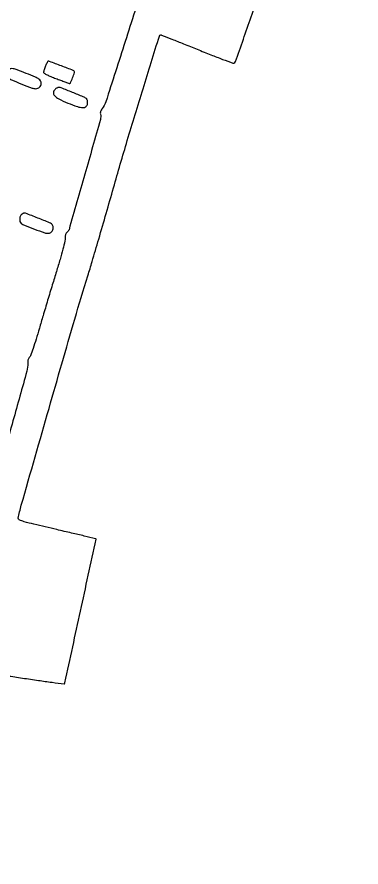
# Model space of a CAD drawing. Header units: metres. Extents: x 244 to 6504, y 133 to 4776.
# Drawn here: x 4160.9 to 4351.6, y 1717.7 to 2188.7 of the extents above; entities that cross this region are included whole.
import ezdxf

# ---------------------------------------------------------------- set-up
doc = ezdxf.new("R2010")
doc.units = ezdxf.units.M
doc.header["$MEASUREMENT"] = 0

msp = doc.modelspace()

# ---------------------------------------------------------------- linework, layer by layer
for points in [[(3073.43, 1797.58, -0.000015), (3212.47, 1744.26, -0.000001), (3356.48, 1689.04, -0.090549)], [(3360.94, 1697.34, -0.000001), (3222.9, 1750.06, -0.000075), (3098.13, 1797.73, -0.00214)], [(2390.74, 4302.36, -0.000001), (2436.6, 4383.87, -0.253439)], [(5649.78, 2908.29, -0.000001), (5592.12, 2927.27, -0.000136)], [(1770.95, 4232.21, -0.000001), (1756.31, 4203.53, -0.092463)], [(2358.85, 2292.47, -0.000002), (2402.87, 2275.77, -0.000001), (2455, 2255.99, -0.000469)], [(2661.8, 3304.26, -0.000001), (2697.55, 3290.75, -0.000089)], [(2166.88, 2385.74, -0.000003), (2059.01, 2428.09, -0.099946)], [(2836.31, 1902.63, -0.000001), (2798.12, 1918.05, -0.081722)], [(2910.82, 2101.23, -0.000002), (2871.64, 2116.15, -0.08954)], [(4072.04, 2648.41, -0.000003), (4098.22, 2621.39, -0.000215)], [(3742.17, 2759.42, 0.000002), (3749.92, 2779.53, 0.000119)], [(3810.74, 2887.17, 0.000009), (3776.68, 2810.24, 0.000019)], [(2835.59, 1257.96, 0.000001), (2811.6, 1266.94)], [(3433.83, 1894.18, -0.000012), (3289.85, 1953, -0.000025)], [(2592.86, 1267.89, -0.000002), (2552.45, 1283.32, -0.105537)], [(4155.22, 1823.7, -0.001263), (4164.05, 1822.42, 0.000992), (4172.87, 1821.12, 0.001639), (4180.33, 1820.07, 0.000126), (4187.02, 1819.15, 0.262985), (4187.21, 1819.23, 0.116671), (4187.5, 1819.84, 0.000016), (4196.11, 1859.5, 0.000008), (4204.75, 1899.34, 0.320449), (4204.65, 1899.58, 0.078402), (4204.5, 1899.65, 0.000025), (4198.2, 1901.13, 0.00044), (4191.21, 1902.76, 0.000267), (4182.95, 1904.69, -0.001326), (4170.27, 1907.67, -0.012988), (4164.95, 1909.08, -0.025016), (4162.12, 1910.06, -0.354513), (4161.64, 1910.94, -0.025234), (4163.32, 1918.2, -0.000228), (4178.69, 1971.87, -0.000734), (4192.95, 2021.35, -0.005161), (4200.19, 2045.37, 0.003644), (4202.57, 2053.18, 0.000967), (4206.25, 2065.69, 0.000981), (4210.38, 2079.93, 0.00101), (4214.42, 2094.06, -0.003424), (4222.06, 2120.31, -0.002605), (4230.78, 2148.97, -0.000212), (4239.85, 2178.2, -0.327403), (4240.69, 2178.82, -0.095494), (4241.03, 2178.75, -0.000154), (4246.78, 2176.48, -0.001205), (4253.23, 2173.9, -0.000744), (4260.8, 2170.84, 0.002139), (4268.39, 2167.8, 0.003427), (4274.9, 2165.27, 0.000725), (4280.63, 2163.11, 0.172179), (4281.18, 2163.1, 0.232846), (4282.08, 2163.98, 0.000285), (4290.67, 2188.79, 0.000245), (4299.26, 2213.69, 0.302227)], [(3734.93, 1774.32, -0.000007), (3697.02, 1788.85, -0.036058)], [(4231.49, 2208.5, -0.000671), (4220.87, 2175.1, -0.000675), (4210.15, 2141.73, -0.088842), (4208.14, 2137.96, 0.041171), (4207.61, 2137.15, 0.051535), (4207.26, 2136.32, 0.057225), (4207.11, 2135.52, 0.078465), (4207.18, 2134.8, -0.131061), (4207.13, 2131.92, -0.000558), (4198.52, 2101.57, -0.000398), (4189.75, 2070.87, -0.197873), (4188.52, 2069.31, 0.127553), (4188.11, 2068.92, 0.06783), (4187.82, 2068.27, 0.052679), (4187.66, 2067.4, 0.029835), (4187.65, 2066.33, -0.07094), (4187.49, 2064.62, -0.005273), (4186.35, 2060.07, -0.006782), (4184.77, 2054.4, -0.003985), (4182.75, 2047.66, 0.0013), (4180.51, 2040.34, 0.000804), (4177.91, 2031.73, 0.000806), (4175.37, 2023.21, 0.00145), (4173.32, 2016.22, -0.004327), (4171.5, 2010.16, -0.007333), (4169.87, 2005.12, -0.003608), (4168.42, 2000.99, -0.150102), (4167.86, 2000.25, 0.105269), (4167.43, 1999.76, 0.060062), (4167.12, 1999.03, 0.048995), (4166.95, 1998.09, 0.030431), (4166.92, 1996.96, -0.077416), (4166.39, 1992.43, -0.001011), (4158.67, 1964.9, -0.000827), (4150.75, 1937.09, -0.097228)], [(4088.57, 1641.86, -0.000003), (4069.13, 1648.86, -0.000251)]]:
    msp.add_lwpolyline(points, format="xyb")
for points in [[(4176.72, 2161.58, 0.010338), (4176.32, 2160.5, 0.011751), (4175.97, 2159.44, 0.010993), (4175.72, 2158.54, 0.062152), (4175.66, 2158.04, 0.270368), (4175.93, 2157.58, 0.012876), (4177.58, 2156.7, 0.017429), (4179.75, 2155.71, 0.009768), (4182.45, 2154.65, -0.000027), (4185.1, 2153.67, -0.000039), (4187.44, 2152.8, -0.00002), (4189.43, 2152.07, -0.000647), (4189.91, 2151.89, 0.392967), (4190.52, 2152.14, 0.011137), (4191.76, 2155, 0.011681), (4192.86, 2157.91, 0.288755), (4192.68, 2158.71, 0.104747), (4192.07, 2159.11, 0.000574), (4185.53, 2161.62, 0.000651), (4179.03, 2164.1, 0.091008), (4178.22, 2164.25, 0.255455), (4178, 2164.13, 0.014913), (4177.6, 2163.46, 0.019614), (4177.16, 2162.6, 0.012917)], [(4156.16, 2159.23, 0.087271), (4155.44, 2158.2, 0.099664), (4155.16, 2157.04, 0.108535), (4155.36, 2155.94, 0.121969), (4156, 2155.07, 0.072919), (4157.93, 2153.89, 0.005648), (4163.56, 2151.58, 0.004953), (4169.29, 2149.36, 0.090031), (4171.22, 2149.01, 0.081215), (4172.5, 2149.22, 0.112343), (4173.49, 2149.83, 0.114292), (4174.12, 2150.79, 0.086202), (4174.33, 2152.04, 0.128265), (4174, 2153.31, 0.121535), (4173.09, 2154.28, 0.043071), (4171.09, 2155.35, 0.004026), (4165.93, 2157.51, 0.005233), (4161, 2159.47, 0.048317), (4158.79, 2160.08, 0.123772), (4157.38, 2159.98, 0.117345)], [(4182, 2148.63, 0.162398), (4181.1, 2146.83, 0.228307), (4181.63, 2145.14, 0.089509), (4184.05, 2143.36, 0.016195), (4189.16, 2141.05, 0.015643), (4194.37, 2139.08, 0.076631), (4197.46, 2138.52, 0.187952), (4199.2, 2139.15, 0.190874), (4200.04, 2140.79, 0.041094), (4200.05, 2141.62, 0.043354), (4199.92, 2142.42, 0.047481), (4199.69, 2143.09, 0.122486), (4199.37, 2143.49, 0.064393), (4197.66, 2144.48, 0.00324), (4191.65, 2146.95, 0.002448), (4185.49, 2149.4, 0.093577), (4184.03, 2149.67, 0.081), (4183.57, 2149.6, 0.037691), (4183.02, 2149.37, 0.036061), (4182.47, 2149.03, 0.041832)], [(4163.57, 2079.4, 0.168541), (4162.78, 2078.49, 0.0777), (4162.44, 2076.93, 0.077679), (4162.58, 2075.35, 0.168218), (4163.24, 2074.34, 0.071826), (4165, 2073.34, 0.004485), (4170.59, 2071.21, 0.004011), (4176.28, 2069.16, 0.084852), (4178.04, 2068.86, 0.16109), (4179.69, 2069.4, 0.141258), (4180.79, 2070.84, 0.144632), (4180.94, 2072.62, 0.170148), (4180.07, 2074.07, 0.077626), (4179, 2074.7, 0.001226), (4172.43, 2077.33, 0.000801), (4165.69, 2080, 0.126323), (4164.88, 2080.1, 0.086238), (4164.78, 2080.07, 0.003532), (4164.43, 2079.88, 0.006066), (4164.02, 2079.66, 0.004256)]]:
    msp.add_lwpolyline(points, format="xyb", close=True)

doc.saveas('drawing.dxf')
